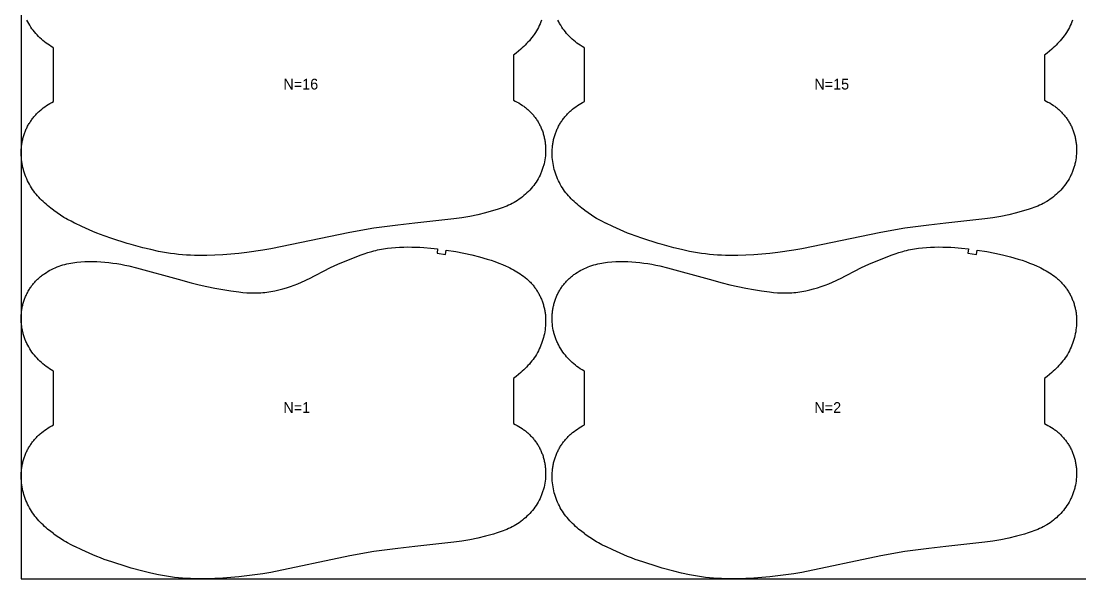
# Model space of a CAD drawing. Header units: inches. Extents: x 0 to 1973, y 0 to 1058.
# Drawn here: x 0.5 to 492.9, y 0 to 259.5 of the extents above; entities that cross this region are included whole.
import ezdxf

# ---------------------------------------------------------------- set-up
doc = ezdxf.new("R2010")
doc.units = ezdxf.units.IN

msp = doc.modelspace()

# ---------------------------------------------------------------- linework, layer by layer
at = {"layer": '1'}
for points in [[(0.5, 0), (1972.8415, 0), (1972.8415, 1058.3472), (0.5, 1058.3472), (0.5, 0)], [(230.7094, 94.1757), (229.4612, 93.2188), (229.4612, 72.2491), (230.297, 71.846), (231.1288, 71.4112), (231.9461, 70.949), (232.7475, 70.4595), (233.5317, 69.9429), (233.917, 69.6745), (234.2975, 69.3995), (234.673, 69.1178), (235.0434, 68.8295), (235.4085, 68.5346), (235.7681, 68.2332), (236.1221, 67.9252), (236.4703, 67.6108), (236.8126, 67.2899), (237.1487, 66.9625), (237.4786, 66.6288), (237.8021, 66.2887), (238.119, 65.9426), (238.4293, 65.5904), (238.7329, 65.2324), (239.0296, 64.8687), (239.3193, 64.4993), (239.6019, 64.1245), (239.8773, 63.7444), (240.1454, 63.3591), (240.4061, 62.9688), (240.6592, 62.5736), (240.9047, 62.1735), (241.1424, 61.7689), (241.3721, 61.3597), (241.5939, 60.9462), (241.8076, 60.5284), (242.0131, 60.1066), (242.2105, 59.6809), (242.3996, 59.2515), (242.5806, 58.8186), (242.7534, 58.3822), (242.9179, 57.9427), (243.0742, 57.5001), (243.2222, 57.0546), (243.3619, 56.6065), (243.4932, 56.1558), (243.6163, 55.7028), (243.731, 55.2476), (243.8373, 54.7903), (243.9352, 54.3313), (244.0247, 53.8705), (244.1058, 53.4083), (244.1785, 52.9447), (244.2428, 52.4798), (244.2988, 52.0139), (244.3465, 51.5471), (244.3859, 51.0794), (244.417, 50.6112), (244.4399, 50.1424), (244.4612, 49.2038), (244.4499, 48.265), (244.4063, 47.3269), (244.3306, 46.3908), (244.223, 45.4578), (244.0837, 44.5291), (243.9125, 43.6058), (243.7096, 42.6891), (243.5963, 42.2337), (243.475, 41.7803), (243.3458, 41.3292), (243.2087, 40.8805), (243.0637, 40.4343), (242.9108, 39.9908), (242.75, 39.5502), (242.5812, 39.1125), (242.4046, 38.678), (242.2202, 38.2467), (242.0282, 37.8188), (241.8286, 37.3942), (241.4073, 36.5557), (240.9572, 35.732), (240.4794, 34.9238), (239.9747, 34.1319), (239.4442, 33.357), (238.8887, 32.5998), (238.3092, 31.8611), (237.7064, 31.1414), (237.0811, 30.4413), (236.4339, 29.7614), (235.7656, 29.1022), (235.0769, 28.4644), (234.3685, 27.8484), (233.6411, 27.2549), (232.8955, 26.6843), (232.1325, 26.137), (231.3532, 25.6132), (230.5584, 25.1131), (229.7491, 24.6371), (229.4612, 24.479), (228.9262, 24.1853), (228.0906, 23.7581), (227.2433, 23.3555), (226.3853, 22.9776), (225.5176, 22.6224), (224.6415, 22.2878), (223.758, 21.9714), (221.9736, 21.3846), (220.1735, 20.844), (216.5507, 19.8528), (212.9021, 18.9701), (209.228, 18.1941), (205.5314, 17.5345), (201.8162, 16.9947), (183.5961, 15), (175.6872, 14.1341), (168.2317, 13.2389), (164.5225, 12.6584), (153.441, 10.6356), (116.6734, 3.0098), (112.9694, 2.395), (105.5307, 1.3612), (101.7998, 0.9382), (98.0606, 0.5961), (94.3149, 0.3327), (90.5649, 0.1436), (86.8116, 0.03), (83.0563, 0), (81.1789, 0.0254), (79.3025, 0.0838), (77.4277, 0.1788), (75.5551, 0.3119), (73.6858, 0.4839), (71.8206, 0.6953), (69.9602, 0.9463), (68.105, 1.2344), (64.4107, 1.9085), (60.7388, 2.6935), (57.0883, 3.5725), (51.6962, 5.028), (49.849, 5.568), (42.6919, 7.8419), (39.1424, 9.0707), (37.3819, 9.7225), (35.6358, 10.4095), (33.906, 11.1359), (28.7742, 13.4585), (25.478, 15), (25.3704, 15.0503), (23.6886, 15.8839), (22.0326, 16.7645), (21.2169, 17.2271), (20.4098, 17.705), (18.8212, 18.7038), (17.2657, 19.7554), (15.7425, 20.8545), (15.5, 21.0404), (14.2517, 21.9973), (12.7983, 23.1862), (12.0873, 23.7992), (11.3879, 24.4253), (10.7008, 25.0649), (10.0266, 25.7186), (9.3663, 26.3868), (8.7214, 27.07), (8.0934, 27.7684), (7.484, 28.4825), (6.8947, 29.2126), (6.3273, 29.9591), (5.7832, 30.7223), (5.2642, 31.5025), (4.7715, 32.3), (4.3054, 33.1138), (3.8658, 33.9428), (3.4526, 34.7858), (3.066, 35.6418), (2.7056, 36.5095), (2.3717, 37.3878), (2.064, 38.2757), (1.7826, 39.172), (1.5279, 40.076), (1.3002, 40.9869), (1.1, 41.904), (0.9278, 42.8266), (0.7838, 43.7539), (0.6687, 44.6853), (0.5827, 45.6201), (0.5263, 46.5574), (0.5, 47.4961), (0.5044, 48.4351), (0.54, 49.3733), (0.6074, 50.3094), (0.6532, 50.7764), (0.7071, 51.2424), (0.7693, 51.7074), (0.8397, 52.1711), (0.9184, 52.6335), (1.0056, 53.0943), (1.1012, 53.5535), (1.2053, 54.0109), (1.3177, 54.4663), (1.4385, 54.9197), (1.5675, 55.3708), (1.7047, 55.8196), (1.85, 56.2658), (2.0034, 56.7094), (2.1649, 57.1501), (2.3343, 57.5879), (2.5116, 58.0227), (2.6967, 58.4541), (2.8897, 58.8823), (3.0904, 59.3068), (3.2988, 59.7278), (3.5148, 60.1449), (3.7383, 60.558), (3.9694, 60.9671), (4.2078, 61.3718), (4.4536, 61.7722), (4.7066, 62.1679), (4.9669, 62.559), (5.2342, 62.9451), (5.5085, 63.3261), (5.7898, 63.702), (6.078, 64.0724), (6.3729, 64.4374), (6.6746, 64.7966), (6.9829, 65.15), (7.2977, 65.4974), (7.6191, 65.8387), (7.9468, 66.1736), (8.2809, 66.5021), (8.621, 66.8242), (8.967, 67.1401), (9.3186, 67.4499), (10.0377, 68.0517), (10.7764, 68.6305), (11.5328, 69.1873), (12.305, 69.7232), (13.0911, 70.2391), (13.8892, 70.7359), (14.6975, 71.2147), (15.5, 71.6673), (15.5, 96.6575), (15.2121, 96.8155), (14.4028, 97.2915), (13.608, 97.7916), (12.8286, 98.3154), (12.0657, 98.8627), (11.3201, 99.4333), (10.5927, 100.0268), (9.8843, 100.6428), (9.1955, 101.2806), (8.5272, 101.9398), (7.8801, 102.6197), (7.2547, 103.3198), (6.652, 104.0395), (6.0724, 104.7782), (5.517, 105.5354), (4.9864, 106.3103), (4.4817, 107.1023), (4.0039, 107.9104), (3.5539, 108.7341), (3.1325, 109.5726), (2.933, 109.9972), (2.7409, 110.4251), (2.5565, 110.8564), (2.3799, 111.2909), (2.2112, 111.7286), (2.0504, 112.1692), (1.8974, 112.6127), (1.7524, 113.0589), (1.6153, 113.5076), (1.4861, 113.9587), (1.3649, 114.4121), (1.2515, 114.8675), (1.0486, 115.7842), (0.8775, 116.7075), (0.7381, 117.6362), (0.6306, 118.5692), (0.5549, 119.5053), (0.5113, 120.4434), (0.5, 121.3822), (0.5213, 122.3208), (0.5442, 122.7896), (0.5753, 123.2578), (0.6147, 123.7255), (0.6623, 124.1923), (0.7183, 124.6582), (0.7826, 125.1231), (0.8553, 125.5867), (0.9364, 126.0489), (1.0259, 126.5097), (1.1239, 126.9687), (1.2302, 127.426), (1.3449, 127.8812), (1.4679, 128.3342), (1.5993, 128.7849), (1.739, 129.233), (1.887, 129.6785), (2.0433, 130.1211), (2.2078, 130.5606), (2.3805, 130.997), (2.5615, 131.4299), (2.7507, 131.8593), (2.9481, 132.285), (3.1536, 132.7068), (3.3672, 133.1246), (3.589, 133.5381), (3.8188, 133.9473), (4.0565, 134.3519), (4.3019, 134.752), (4.555, 135.1472), (4.8157, 135.5375), (5.0838, 135.9228), (5.3592, 136.3029), (5.6419, 136.6777), (5.9316, 137.0471), (6.2283, 137.4108), (6.5318, 137.7688), (6.8422, 138.121), (7.1591, 138.4671), (7.4826, 138.8072), (7.8124, 139.1409), (8.1486, 139.4683), (8.4908, 139.7892), (8.8391, 140.1037), (9.1931, 140.4116), (9.5527, 140.713), (9.9178, 141.0079), (10.2882, 141.2962), (10.6637, 141.5779), (11.0442, 141.8529), (11.4294, 142.1213), (12.2137, 142.6379), (13.0151, 143.1274), (13.8323, 143.5896), (14.6641, 144.0244), (15.5094, 144.432), (16.3672, 144.8127), (17.2363, 145.1667), (18.1158, 145.4944), (19.0046, 145.7961), (19.9017, 146.072), (20.8061, 146.3225), (21.7167, 146.5481), (22.6329, 146.7498), (23.5539, 146.929), (24.4792, 147.0868), (25.4081, 147.2246), (26.3399, 147.3436), (28.2096, 147.5304), (30.0837, 147.6558), (31.96, 147.7225), (33.837, 147.7314), (35.7132, 147.6839), (37.5873, 147.5813), (39.4582, 147.4276), (41.3252, 147.2269), (43.1875, 146.9837), (45.0443, 146.7012), (46.8944, 146.3798), (48.7369, 146.0186), (50.5706, 145.617), (54.2123, 144.705), (73.5183, 139.4409), (79.5721, 137.7902), (83.218, 136.8913), (86.8799, 136.0601), (90.5578, 135.3029), (94.2494, 134.6163), (97.9534, 134.0026), (101.6739, 133.4963), (103.5418, 133.2976), (105.4138, 133.147), (107.2886, 133.0549), (108.2265, 133.0342), (109.1646, 133.032), (110.1027, 133.0495), (111.0403, 133.0866), (111.9772, 133.1428), (112.9129, 133.2178), (113.8471, 133.3112), (114.7793, 133.4227), (115.7093, 133.5519), (116.6367, 133.6983), (117.561, 133.8617), (118.4822, 134.0415), (120.3146, 134.4486), (122.133, 134.9158), (123.9364, 135.4395), (125.7236, 136.0163), (127.4927, 136.646), (129.2416, 137.3287), (130.9681, 138.0644), (132.6716, 138.8514), (133.8724, 139.4409), (134.3566, 139.6786), (144.3837, 144.8141), (147.791, 146.3911), (151.24, 147.8764), (154.7192, 149.2877), (158.2312, 150.617), (160.0018, 151.2446), (161.7843, 151.836), (163.5811, 152.3787), (164.4855, 152.628), (165.3943, 152.8605), (166.3077, 153.0751), (167.2252, 153.2719), (168.1466, 153.4513), (169.0713, 153.6138), (170.929, 153.89), (172.7948, 154.1041), (174.6657, 154.2603), (176.54, 154.3644), (178.4166, 154.4225), (180.2943, 154.4409), (182.1719, 154.4245), (184.0487, 154.3737), (185.9241, 154.2879), (187.7972, 154.1663), (190.9864, 153.8795), (194.1685, 153.5149), (193.9226, 151.5301), (197.8516, 151.0084), (198.1337, 152.9884), (202.6922, 152.2713), (206.3812, 151.5712), (210.0473, 150.7599), (213.6864, 149.8362), (217.2943, 148.7957), (219.0849, 148.229), (220.8631, 147.6258), (222.6257, 146.9798), (224.3692, 146.2849), (226.0898, 145.5354), (226.9403, 145.1387), (227.7835, 144.7266), (228.6188, 144.2987), (229.4457, 143.8544), (230.2636, 143.3931), (231.072, 142.9143), (231.8701, 142.4175), (232.6562, 141.9016), (233.4283, 141.3657), (234.1847, 140.8089), (234.9234, 140.2301), (235.6425, 139.6283), (235.9941, 139.3185), (236.3401, 139.0026), (236.6803, 138.6805), (237.0143, 138.352), (237.3421, 138.0171), (237.6634, 137.6758), (237.9783, 137.3284), (238.2866, 136.975), (238.5882, 136.6158), (238.8832, 136.2509), (239.1713, 135.8804), (239.4526, 135.5045), (239.727, 135.1235), (239.9943, 134.7374), (240.2545, 134.3463), (240.5075, 133.9506), (240.7533, 133.5502), (240.9918, 133.1455), (241.2228, 132.7364), (241.4464, 132.3233), (241.6624, 131.9062), (241.8708, 131.4852), (242.0715, 131.0607), (242.2644, 130.6325), (242.4496, 130.2011), (242.6269, 129.7663), (242.7963, 129.3285), (242.9577, 128.8878), (243.1111, 128.4442), (243.2565, 127.998), (243.3937, 127.5492), (243.5227, 127.0981), (243.6434, 126.6447), (243.7558, 126.1893), (243.8599, 125.7319), (243.9556, 125.2727), (244.0427, 124.8119), (244.1215, 124.3495), (244.1919, 123.8858), (244.254, 123.4208), (244.3079, 122.9548), (244.3537, 122.4878), (244.4211, 121.5517), (244.4567, 120.6135), (244.4612, 119.6745), (244.4349, 118.7358), (244.3785, 117.7985), (244.2925, 116.8637), (244.1773, 115.9323), (244.0334, 115.005), (243.8611, 114.0824), (243.661, 113.1653), (243.4333, 112.2544), (243.1786, 111.3504), (242.8972, 110.4541), (242.5895, 109.5662), (242.2555, 108.6879), (241.8952, 107.8202), (241.5085, 106.9642), (241.0954, 106.1212), (240.6558, 105.2922), (240.1897, 104.4784), (239.697, 103.6809), (239.1779, 102.9007), (238.6339, 102.1375), (238.0664, 101.391), (237.4772, 100.6609), (236.8677, 99.9468), (236.2398, 99.2484), (235.5948, 98.5652), (234.9345, 97.897), (234.2604, 97.2433), (233.5732, 96.6037), (232.8738, 95.9776), (230.7094, 94.1757)], [(477.6694, 94.1757), (476.4212, 93.2188), (476.4212, 72.2491), (477.257, 71.846), (478.0888, 71.4112), (478.9061, 70.949), (479.7075, 70.4595), (480.4917, 69.9429), (480.877, 69.6745), (481.2575, 69.3995), (481.633, 69.1178), (482.0034, 68.8295), (482.3685, 68.5346), (482.7281, 68.2332), (483.0821, 67.9252), (483.4303, 67.6108), (483.7726, 67.2899), (484.1087, 66.9625), (484.4386, 66.6288), (484.7621, 66.2887), (485.079, 65.9426), (485.3893, 65.5904), (485.6929, 65.2324), (485.9896, 64.8687), (486.2793, 64.4993), (486.5619, 64.1245), (486.8373, 63.7444), (487.1054, 63.3591), (487.3661, 62.9688), (487.6192, 62.5736), (487.8647, 62.1735), (488.1024, 61.7689), (488.3321, 61.3597), (488.5539, 60.9462), (488.7676, 60.5284), (488.9731, 60.1066), (489.1705, 59.6809), (489.3596, 59.2515), (489.5406, 58.8186), (489.7134, 58.3822), (489.8779, 57.9427), (490.0342, 57.5001), (490.1822, 57.0546), (490.3219, 56.6065), (490.4532, 56.1558), (490.5763, 55.7028), (490.691, 55.2476), (490.7973, 54.7903), (490.8952, 54.3313), (490.9847, 53.8705), (491.0658, 53.4083), (491.1385, 52.9447), (491.2028, 52.4798), (491.2588, 52.0139), (491.3065, 51.5471), (491.3459, 51.0794), (491.377, 50.6112), (491.3999, 50.1424), (491.4212, 49.2038), (491.4099, 48.265), (491.3663, 47.3269), (491.2906, 46.3908), (491.183, 45.4578), (491.0437, 44.5291), (490.8725, 43.6058), (490.6696, 42.6891), (490.5563, 42.2337), (490.435, 41.7803), (490.3058, 41.3292), (490.1687, 40.8805), (490.0237, 40.4343), (489.8708, 39.9908), (489.71, 39.5502), (489.5412, 39.1125), (489.3646, 38.678), (489.1802, 38.2467), (488.9882, 37.8188), (488.7886, 37.3942), (488.3673, 36.5557), (487.9172, 35.732), (487.4394, 34.9238), (486.9347, 34.1319), (486.4042, 33.357), (485.8487, 32.5998), (485.2692, 31.8611), (484.6664, 31.1414), (484.0411, 30.4413), (483.3939, 29.7614), (482.7256, 29.1022), (482.0369, 28.4644), (481.3285, 27.8484), (480.6011, 27.2549), (479.8555, 26.6843), (479.0925, 26.137), (478.3132, 25.6132), (477.5184, 25.1131), (476.7091, 24.6371), (476.4212, 24.479), (475.8862, 24.1853), (475.0506, 23.7581), (474.2033, 23.3555), (473.3453, 22.9776), (472.4776, 22.6224), (471.6015, 22.2878), (470.718, 21.9714), (468.9336, 21.3846), (467.1335, 20.844), (463.5107, 19.8528), (459.8621, 18.9701), (456.188, 18.1941), (452.4914, 17.5345), (448.7762, 16.9947), (430.5561, 15), (422.6472, 14.1341), (415.1917, 13.2389), (411.4825, 12.6584), (400.401, 10.6356), (363.6334, 3.0098), (359.9294, 2.395), (352.4907, 1.3612), (348.7598, 0.9382), (345.0206, 0.5961), (341.2749, 0.3327), (337.5249, 0.1436), (333.7716, 0.03), (330.0163, 0), (328.1389, 0.0254), (326.2625, 0.0838), (324.3877, 0.1788), (322.5151, 0.3119), (320.6458, 0.4839), (318.7806, 0.6953), (316.9202, 0.9463), (315.065, 1.2344), (311.3707, 1.9085), (307.6988, 2.6935), (304.0483, 3.5725), (298.6562, 5.028), (296.809, 5.568), (289.6519, 7.8419), (286.1024, 9.0707), (284.3419, 9.7225), (282.5958, 10.4095), (280.866, 11.1359), (275.7342, 13.4585), (272.438, 15), (272.3304, 15.0503), (270.6486, 15.8839), (268.9926, 16.7645), (268.1769, 17.2271), (267.3698, 17.705), (265.7812, 18.7038), (264.2257, 19.7554), (262.7025, 20.8545), (262.46, 21.0404), (261.2117, 21.9973), (259.7583, 23.1862), (259.0473, 23.7992), (258.3479, 24.4253), (257.6608, 25.0649), (256.9866, 25.7186), (256.3263, 26.3868), (255.6814, 27.07), (255.0534, 27.7684), (254.444, 28.4825), (253.8547, 29.2126), (253.2873, 29.9591), (252.7432, 30.7223), (252.2242, 31.5025), (251.7315, 32.3), (251.2654, 33.1138), (250.8258, 33.9428), (250.4126, 34.7858), (250.026, 35.6418), (249.6656, 36.5095), (249.3317, 37.3878), (249.024, 38.2757), (248.7426, 39.172), (248.4879, 40.076), (248.2602, 40.9869), (248.06, 41.904), (247.8878, 42.8266), (247.7438, 43.7539), (247.6287, 44.6853), (247.5427, 45.6201), (247.4863, 46.5574), (247.46, 47.4961), (247.4644, 48.4351), (247.5, 49.3733), (247.5674, 50.3094), (247.6132, 50.7764), (247.6671, 51.2424), (247.7293, 51.7074), (247.7997, 52.1711), (247.8784, 52.6335), (247.9656, 53.0943), (248.0612, 53.5535), (248.1653, 54.0109), (248.2777, 54.4663), (248.3985, 54.9197), (248.5275, 55.3708), (248.6647, 55.8196), (248.81, 56.2658), (248.9634, 56.7094), (249.1249, 57.1501), (249.2943, 57.5879), (249.4716, 58.0227), (249.6567, 58.4541), (249.8497, 58.8823), (250.0504, 59.3068), (250.2588, 59.7278), (250.4748, 60.1449), (250.6983, 60.558), (250.9294, 60.9671), (251.1678, 61.3718), (251.4136, 61.7722), (251.6666, 62.1679), (251.9269, 62.559), (252.1942, 62.9451), (252.4685, 63.3261), (252.7498, 63.702), (253.038, 64.0724), (253.3329, 64.4374), (253.6346, 64.7966), (253.9429, 65.15), (254.2577, 65.4974), (254.5791, 65.8387), (254.9068, 66.1736), (255.2409, 66.5021), (255.581, 66.8242), (255.927, 67.1401), (256.2786, 67.4499), (256.9977, 68.0517), (257.7364, 68.6305), (258.4928, 69.1873), (259.265, 69.7232), (260.0511, 70.2391), (260.8492, 70.7359), (261.6575, 71.2147), (262.46, 71.6673), (262.46, 96.6575), (262.1721, 96.8155), (261.3628, 97.2915), (260.568, 97.7916), (259.7886, 98.3154), (259.0257, 98.8627), (258.2801, 99.4333), (257.5527, 100.0268), (256.8443, 100.6428), (256.1555, 101.2806), (255.4872, 101.9398), (254.8401, 102.6197), (254.2147, 103.3198), (253.612, 104.0395), (253.0324, 104.7782), (252.477, 105.5354), (251.9464, 106.3103), (251.4417, 107.1023), (250.9639, 107.9104), (250.5139, 108.7341), (250.0925, 109.5726), (249.893, 109.9972), (249.7009, 110.4251), (249.5165, 110.8564), (249.3399, 111.2909), (249.1712, 111.7286), (249.0104, 112.1692), (248.8574, 112.6127), (248.7124, 113.0589), (248.5753, 113.5076), (248.4461, 113.9587), (248.3249, 114.4121), (248.2115, 114.8675), (248.0086, 115.7842), (247.8375, 116.7075), (247.6981, 117.6362), (247.5906, 118.5692), (247.5149, 119.5053), (247.4713, 120.4434), (247.46, 121.3822), (247.4813, 122.3208), (247.5042, 122.7896), (247.5353, 123.2578), (247.5747, 123.7255), (247.6223, 124.1923), (247.6783, 124.6582), (247.7426, 125.1231), (247.8153, 125.5867), (247.8964, 126.0489), (247.9859, 126.5097), (248.0839, 126.9687), (248.1902, 127.426), (248.3049, 127.8812), (248.4279, 128.3342), (248.5593, 128.7849), (248.699, 129.233), (248.847, 129.6785), (249.0033, 130.1211), (249.1678, 130.5606), (249.3405, 130.997), (249.5215, 131.4299), (249.7107, 131.8593), (249.9081, 132.285), (250.1136, 132.7068), (250.3272, 133.1246), (250.549, 133.5381), (250.7788, 133.9473), (251.0165, 134.3519), (251.2619, 134.752), (251.515, 135.1472), (251.7757, 135.5375), (252.0438, 135.9228), (252.3192, 136.3029), (252.6019, 136.6777), (252.8916, 137.0471), (253.1883, 137.4108), (253.4918, 137.7688), (253.8022, 138.121), (254.1191, 138.4671), (254.4426, 138.8072), (254.7724, 139.1409), (255.1086, 139.4683), (255.4508, 139.7892), (255.7991, 140.1037), (256.1531, 140.4116), (256.5127, 140.713), (256.8778, 141.0079), (257.2482, 141.2962), (257.6237, 141.5779), (258.0042, 141.8529), (258.3894, 142.1213), (259.1737, 142.6379), (259.9751, 143.1274), (260.7923, 143.5896), (261.6241, 144.0244), (262.4694, 144.432), (263.3272, 144.8127), (264.1963, 145.1667), (265.0758, 145.4944), (265.9646, 145.7961), (266.8617, 146.072), (267.7661, 146.3225), (268.6767, 146.5481), (269.5929, 146.7498), (270.5139, 146.929), (271.4392, 147.0868), (272.3681, 147.2246), (273.2999, 147.3436), (275.1696, 147.5304), (277.0437, 147.6558), (278.92, 147.7225), (280.797, 147.7314), (282.6732, 147.6839), (284.5473, 147.5813), (286.4182, 147.4276), (288.2852, 147.2269), (290.1475, 146.9837), (292.0043, 146.7012), (293.8544, 146.3798), (295.6969, 146.0186), (297.5306, 145.617), (301.1723, 144.705), (320.4783, 139.4409), (326.5321, 137.7902), (330.178, 136.8913), (333.8399, 136.0601), (337.5178, 135.3029), (341.2094, 134.6163), (344.9134, 134.0026), (348.6339, 133.4963), (350.5018, 133.2976), (352.3738, 133.147), (354.2486, 133.0549), (355.1865, 133.0342), (356.1246, 133.032), (357.0627, 133.0495), (358.0003, 133.0866), (358.9372, 133.1428), (359.8729, 133.2178), (360.8071, 133.3112), (361.7393, 133.4227), (362.6693, 133.5519), (363.5967, 133.6983), (364.521, 133.8617), (365.4422, 134.0415), (367.2746, 134.4486), (369.093, 134.9158), (370.8964, 135.4395), (372.6836, 136.0163), (374.4527, 136.646), (376.2016, 137.3287), (377.9281, 138.0644), (379.6316, 138.8514), (380.8324, 139.4409), (381.3166, 139.6786), (391.3437, 144.8141), (394.751, 146.3911), (398.2, 147.8764), (401.6792, 149.2877), (405.1912, 150.617), (406.9618, 151.2446), (408.7443, 151.836), (410.5411, 152.3787), (411.4455, 152.628), (412.3543, 152.8605), (413.2677, 153.0751), (414.1852, 153.2719), (415.1066, 153.4513), (416.0313, 153.6138), (417.889, 153.89), (419.7548, 154.1041), (421.6257, 154.2603), (423.5, 154.3644), (425.3766, 154.4225), (427.2543, 154.4409), (429.1319, 154.4245), (431.0087, 154.3737), (432.8841, 154.2879), (434.7572, 154.1663), (437.9464, 153.8795), (441.1285, 153.5149), (440.8826, 151.5301), (444.8116, 151.0084), (445.0937, 152.9884), (449.6522, 152.2713), (453.3412, 151.5712), (457.0073, 150.7599), (460.6464, 149.8362), (464.2543, 148.7957), (466.0449, 148.229), (467.8231, 147.6258), (469.5857, 146.9798), (471.3292, 146.2849), (473.0498, 145.5354), (473.9003, 145.1387), (474.7435, 144.7266), (475.5788, 144.2987), (476.4057, 143.8544), (477.2236, 143.3931), (478.032, 142.9143), (478.8301, 142.4175), (479.6162, 141.9016), (480.3883, 141.3657), (481.1447, 140.8089), (481.8834, 140.2301), (482.6025, 139.6283), (482.9541, 139.3185), (483.3001, 139.0026), (483.6403, 138.6805), (483.9743, 138.352), (484.3021, 138.0171), (484.6234, 137.6758), (484.9383, 137.3284), (485.2466, 136.975), (485.5482, 136.6158), (485.8432, 136.2509), (486.1313, 135.8804), (486.4126, 135.5045), (486.687, 135.1235), (486.9543, 134.7374), (487.2145, 134.3463), (487.4675, 133.9506), (487.7133, 133.5502), (487.9518, 133.1455), (488.1828, 132.7364), (488.4064, 132.3233), (488.6224, 131.9062), (488.8308, 131.4852), (489.0315, 131.0607), (489.2244, 130.6325), (489.4096, 130.2011), (489.5869, 129.7663), (489.7563, 129.3285), (489.9177, 128.8878), (490.0711, 128.4442), (490.2165, 127.998), (490.3537, 127.5492), (490.4827, 127.0981), (490.6034, 126.6447), (490.7158, 126.1893), (490.8199, 125.7319), (490.9156, 125.2727), (491.0027, 124.8119), (491.0815, 124.3495), (491.1519, 123.8858), (491.214, 123.4208), (491.2679, 122.9548), (491.3137, 122.4878), (491.3811, 121.5517), (491.4167, 120.6135), (491.4212, 119.6745), (491.3949, 118.7358), (491.3385, 117.7985), (491.2525, 116.8637), (491.1373, 115.9323), (490.9934, 115.005), (490.8211, 114.0824), (490.621, 113.1653), (490.3933, 112.2544), (490.1386, 111.3504), (489.8572, 110.4541), (489.5495, 109.5662), (489.2155, 108.6879), (488.8552, 107.8202), (488.4685, 106.9642), (488.0554, 106.1212), (487.6158, 105.2922), (487.1497, 104.4784), (486.657, 103.6809), (486.1379, 102.9007), (485.5939, 102.1375), (485.0264, 101.391), (484.4372, 100.6609), (483.8277, 99.9468), (483.1998, 99.2484), (482.5548, 98.5652), (481.8945, 97.897), (481.2204, 97.2433), (480.5332, 96.6037), (479.8338, 95.9776), (477.6694, 94.1757)]]:
    msp.add_lwpolyline(points, close=True, dxfattribs=at)
for points in [[(242.5895, 260.0662), (242.2555, 259.1879), (241.8952, 258.3202), (241.5085, 257.4642), (241.0954, 256.6212), (240.6558, 255.7922), (240.1897, 254.9784), (239.697, 254.1809), (239.1779, 253.4007), (238.6339, 252.6375), (238.0664, 251.891), (237.4772, 251.1609), (236.8677, 250.4468), (236.2398, 249.7484), (235.5948, 249.0652), (234.9345, 248.397), (234.2604, 247.7433), (233.5732, 247.1037), (232.8738, 246.4776), (230.7094, 244.6757), (230.7094, 244.6757), (229.4612, 243.7188), (229.4612, 222.7491), (230.297, 222.346), (231.1288, 221.9112), (231.9461, 221.449), (232.7475, 220.9595), (233.5317, 220.4429), (233.917, 220.1745), (234.2975, 219.8995), (234.673, 219.6178), (235.0434, 219.3295), (235.4085, 219.0346), (235.7681, 218.7332), (236.1221, 218.4252), (236.4703, 218.1108), (236.8126, 217.7899), (237.1487, 217.4625), (237.4786, 217.1288), (237.8021, 216.7887), (238.119, 216.4426), (238.4293, 216.0904), (238.7329, 215.7324), (239.0296, 215.3687), (239.3193, 214.9993), (239.6019, 214.6245), (239.8773, 214.2444), (240.1454, 213.8591), (240.4061, 213.4688), (240.6592, 213.0736), (240.9047, 212.6735), (241.1424, 212.2689), (241.3721, 211.8597), (241.5939, 211.4462), (241.8076, 211.0284), (242.0131, 210.6066), (242.2105, 210.1809), (242.3996, 209.7515), (242.5806, 209.3186), (242.7534, 208.8822), (242.9179, 208.4427), (243.0742, 208.0001), (243.2222, 207.5546), (243.3619, 207.1065), (243.4932, 206.6558), (243.6163, 206.2028), (243.731, 205.7476), (243.8373, 205.2903), (243.9352, 204.8313), (244.0247, 204.3705), (244.1058, 203.9083), (244.1785, 203.4447), (244.2428, 202.9798), (244.2988, 202.5139), (244.3465, 202.0471), (244.3859, 201.5794), (244.417, 201.1112), (244.4399, 200.6424), (244.4612, 199.7038), (244.4499, 198.765), (244.4063, 197.8269), (244.3306, 196.8908), (244.223, 195.9578), (244.0837, 195.0291), (243.9125, 194.1058), (243.7096, 193.1891), (243.5963, 192.7337), (243.475, 192.2803), (243.3458, 191.8292), (243.2087, 191.3805), (243.0637, 190.9343), (242.9108, 190.4908), (242.75, 190.0502), (242.5812, 189.6125), (242.4046, 189.178), (242.2202, 188.7467), (242.0282, 188.3188), (241.8286, 187.8942), (241.4073, 187.0557), (240.9572, 186.232), (240.4794, 185.4238), (239.9747, 184.6319), (239.4442, 183.857), (238.8887, 183.0998), (238.3092, 182.3611), (237.7064, 181.6414), (237.0811, 180.9413), (236.4339, 180.2614), (235.7656, 179.6022), (235.0769, 178.9644), (234.3685, 178.3484), (233.6411, 177.7549), (232.8955, 177.1843), (232.1325, 176.637), (231.3532, 176.1132), (230.5584, 175.6131), (229.7491, 175.1371), (229.4612, 174.979), (228.9262, 174.6853), (228.0906, 174.2581), (227.2433, 173.8555), (226.3853, 173.4776), (225.5176, 173.1224), (224.6415, 172.7878), (223.758, 172.4714), (221.9736, 171.8846), (220.1735, 171.344), (216.5507, 170.3528), (212.9021, 169.4701), (209.228, 168.6941), (205.5314, 168.0345), (201.8162, 167.4947), (183.5961, 165.5), (175.6872, 164.6341), (168.2317, 163.7389), (164.5225, 163.1584), (153.441, 161.1356), (116.6734, 153.5098), (112.9694, 152.895), (105.5307, 151.8612), (101.7998, 151.4382), (98.0606, 151.0961), (94.3149, 150.8327), (90.5649, 150.6436), (86.8116, 150.53), (83.0563, 150.5), (81.1789, 150.5254), (79.3025, 150.5838), (77.4277, 150.6788), (75.5551, 150.8119), (73.6858, 150.9839), (71.8206, 151.1953), (69.9602, 151.4463), (68.105, 151.7344), (64.4107, 152.4085), (60.7388, 153.1935), (57.0883, 154.0725), (51.6962, 155.528), (49.849, 156.068), (42.6919, 158.3419), (39.1424, 159.5707), (37.3819, 160.2225), (35.6358, 160.9095), (33.906, 161.6359), (28.7742, 163.9585), (25.478, 165.5), (25.3704, 165.5503), (23.6886, 166.3839), (22.0326, 167.2645), (21.2169, 167.7271), (20.4098, 168.205), (18.8212, 169.2038), (17.2657, 170.2554), (15.7425, 171.3545), (15.5, 171.5404), (14.2517, 172.4973), (12.7983, 173.6862), (12.0873, 174.2992), (11.3879, 174.9253), (10.7008, 175.5649), (10.0266, 176.2186), (9.3663, 176.8868), (8.7214, 177.57), (8.0934, 178.2684), (7.484, 178.9825), (6.8947, 179.7126), (6.3273, 180.4591), (5.7832, 181.2223), (5.2642, 182.0025), (4.7715, 182.8), (4.3054, 183.6138), (3.8658, 184.4428), (3.4526, 185.2858), (3.066, 186.1418), (2.7056, 187.0095), (2.3717, 187.8878), (2.064, 188.7757), (1.7826, 189.672), (1.5279, 190.576), (1.3002, 191.4869), (1.1, 192.404), (0.9278, 193.3266), (0.7838, 194.2539), (0.6687, 195.1853), (0.5827, 196.1201), (0.5263, 197.0574), (0.5, 197.9961), (0.5044, 198.9351), (0.54, 199.8733), (0.6074, 200.8094), (0.6532, 201.2764), (0.7071, 201.7424), (0.7693, 202.2074), (0.8397, 202.6711), (0.9184, 203.1335), (1.0056, 203.5943), (1.1012, 204.0535), (1.2053, 204.5109), (1.3177, 204.9663), (1.4385, 205.4197), (1.5675, 205.8708), (1.7047, 206.3196), (1.85, 206.7658), (2.0034, 207.2094), (2.1649, 207.6501), (2.3343, 208.0879), (2.5116, 208.5227), (2.6967, 208.9541), (2.8897, 209.3823), (3.0904, 209.8068), (3.2988, 210.2278), (3.5148, 210.6449), (3.7383, 211.058), (3.9694, 211.4671), (4.2078, 211.8718), (4.4536, 212.2722), (4.7066, 212.6679), (4.9669, 213.059), (5.2342, 213.4451), (5.5085, 213.8261), (5.7898, 214.202), (6.078, 214.5724), (6.3729, 214.9374), (6.6746, 215.2966), (6.9829, 215.65), (7.2977, 215.9974), (7.6191, 216.3387), (7.9468, 216.6736), (8.2809, 217.0021), (8.621, 217.3242), (8.967, 217.6401), (9.3186, 217.9499), (10.0377, 218.5517), (10.7764, 219.1305), (11.5328, 219.6873), (12.305, 220.2232), (13.0911, 220.7391), (13.8892, 221.2359), (14.6975, 221.7147), (15.5, 222.1673), (15.5, 247.1575), (15.2121, 247.3155), (14.4028, 247.7915), (13.608, 248.2916), (12.8286, 248.8154), (12.0657, 249.3627), (11.3201, 249.9333), (10.5927, 250.5268), (9.8843, 251.1428), (9.1955, 251.7806), (8.5272, 252.4398), (7.8801, 253.1197), (7.2547, 253.8198), (6.652, 254.5395), (6.0724, 255.2782), (5.517, 256.0354), (4.9864, 256.8103), (4.4817, 257.6023), (4.0039, 258.4104), (3.5539, 259.2341), (3.1325, 260.0726)], [(489.5495, 260.0662), (489.2155, 259.1879), (488.8552, 258.3202), (488.4685, 257.4642), (488.0554, 256.6212), (487.6158, 255.7922), (487.1497, 254.9784), (486.657, 254.1809), (486.1379, 253.4007), (485.5939, 252.6375), (485.0264, 251.891), (484.4372, 251.1609), (483.8277, 250.4468), (483.1998, 249.7484), (482.5548, 249.0652), (481.8945, 248.397), (481.2204, 247.7433), (480.5332, 247.1037), (479.8338, 246.4776), (477.6694, 244.6757), (477.6694, 244.6757), (476.4212, 243.7188), (476.4212, 222.7491), (477.257, 222.346), (478.0888, 221.9112), (478.9061, 221.449), (479.7075, 220.9595), (480.4917, 220.4429), (480.877, 220.1745), (481.2575, 219.8995), (481.633, 219.6178), (482.0034, 219.3295), (482.3685, 219.0346), (482.7281, 218.7332), (483.0821, 218.4252), (483.4303, 218.1108), (483.7726, 217.7899), (484.1087, 217.4625), (484.4386, 217.1288), (484.7621, 216.7887), (485.079, 216.4426), (485.3893, 216.0904), (485.6929, 215.7324), (485.9896, 215.3687), (486.2793, 214.9993), (486.5619, 214.6245), (486.8373, 214.2444), (487.1054, 213.8591), (487.3661, 213.4688), (487.6192, 213.0736), (487.8647, 212.6735), (488.1024, 212.2689), (488.3321, 211.8597), (488.5539, 211.4462), (488.7676, 211.0284), (488.9731, 210.6066), (489.1705, 210.1809), (489.3596, 209.7515), (489.5406, 209.3186), (489.7134, 208.8822), (489.8779, 208.4427), (490.0342, 208.0001), (490.1822, 207.5546), (490.3219, 207.1065), (490.4532, 206.6558), (490.5763, 206.2028), (490.691, 205.7476), (490.7973, 205.2903), (490.8952, 204.8313), (490.9847, 204.3705), (491.0658, 203.9083), (491.1385, 203.4447), (491.2028, 202.9798), (491.2588, 202.5139), (491.3065, 202.0471), (491.3459, 201.5794), (491.377, 201.1112), (491.3999, 200.6424), (491.4212, 199.7038), (491.4099, 198.765), (491.3663, 197.8269), (491.2906, 196.8908), (491.183, 195.9578), (491.0437, 195.0291), (490.8725, 194.1058), (490.6696, 193.1891), (490.5563, 192.7337), (490.435, 192.2803), (490.3058, 191.8292), (490.1687, 191.3805), (490.0237, 190.9343), (489.8708, 190.4908), (489.71, 190.0502), (489.5412, 189.6125), (489.3646, 189.178), (489.1802, 188.7467), (488.9882, 188.3188), (488.7886, 187.8942), (488.3673, 187.0557), (487.9172, 186.232), (487.4394, 185.4238), (486.9347, 184.6319), (486.4042, 183.857), (485.8487, 183.0998), (485.2692, 182.3611), (484.6664, 181.6414), (484.0411, 180.9413), (483.3939, 180.2614), (482.7256, 179.6022), (482.0369, 178.9644), (481.3285, 178.3484), (480.6011, 177.7549), (479.8555, 177.1843), (479.0925, 176.637), (478.3132, 176.1132), (477.5184, 175.6131), (476.7091, 175.1371), (476.4212, 174.979), (475.8862, 174.6853), (475.0506, 174.2581), (474.2033, 173.8555), (473.3453, 173.4776), (472.4776, 173.1224), (471.6015, 172.7878), (470.718, 172.4714), (468.9336, 171.8846), (467.1335, 171.344), (463.5107, 170.3528), (459.8621, 169.4701), (456.188, 168.6941), (452.4914, 168.0345), (448.7762, 167.4947), (430.5561, 165.5), (422.6472, 164.6341), (415.1917, 163.7389), (411.4825, 163.1584), (400.401, 161.1356), (363.6334, 153.5098), (359.9294, 152.895), (352.4907, 151.8612), (348.7598, 151.4382), (345.0206, 151.0961), (341.2749, 150.8327), (337.5249, 150.6436), (333.7716, 150.53), (330.0163, 150.5), (328.1389, 150.5254), (326.2625, 150.5838), (324.3877, 150.6788), (322.5151, 150.8119), (320.6458, 150.9839), (318.7806, 151.1953), (316.9202, 151.4463), (315.065, 151.7344), (311.3707, 152.4085), (307.6988, 153.1935), (304.0483, 154.0725), (298.6562, 155.528), (296.809, 156.068), (289.6519, 158.3419), (286.1024, 159.5707), (284.3419, 160.2225), (282.5958, 160.9095), (280.866, 161.6359), (275.7342, 163.9585), (272.438, 165.5), (272.3304, 165.5503), (270.6486, 166.3839), (268.9926, 167.2645), (268.1769, 167.7271), (267.3698, 168.205), (265.7812, 169.2038), (264.2257, 170.2554), (262.7025, 171.3545), (262.46, 171.5404), (261.2117, 172.4973), (259.7583, 173.6862), (259.0473, 174.2992), (258.3479, 174.9253), (257.6608, 175.5649), (256.9866, 176.2186), (256.3263, 176.8868), (255.6814, 177.57), (255.0534, 178.2684), (254.444, 178.9825), (253.8547, 179.7126), (253.2873, 180.4591), (252.7432, 181.2223), (252.2242, 182.0025), (251.7315, 182.8), (251.2654, 183.6138), (250.8258, 184.4428), (250.4126, 185.2858), (250.026, 186.1418), (249.6656, 187.0095), (249.3317, 187.8878), (249.024, 188.7757), (248.7426, 189.672), (248.4879, 190.576), (248.2602, 191.4869), (248.06, 192.404), (247.8878, 193.3266), (247.7438, 194.2539), (247.6287, 195.1853), (247.5427, 196.1201), (247.4863, 197.0574), (247.46, 197.9961), (247.4644, 198.9351), (247.5, 199.8733), (247.5674, 200.8094), (247.6132, 201.2764), (247.6671, 201.7424), (247.7293, 202.2074), (247.7997, 202.6711), (247.8784, 203.1335), (247.9656, 203.5943), (248.0612, 204.0535), (248.1653, 204.5109), (248.2777, 204.9663), (248.3985, 205.4197), (248.5275, 205.8708), (248.6647, 206.3196), (248.81, 206.7658), (248.9634, 207.2094), (249.1249, 207.6501), (249.2943, 208.0879), (249.4716, 208.5227), (249.6567, 208.9541), (249.8497, 209.3823), (250.0504, 209.8068), (250.2588, 210.2278), (250.4748, 210.6449), (250.6983, 211.058), (250.9294, 211.4671), (251.1678, 211.8718), (251.4136, 212.2722), (251.6666, 212.6679), (251.9269, 213.059), (252.1942, 213.4451), (252.4685, 213.8261), (252.7498, 214.202), (253.038, 214.5724), (253.3329, 214.9374), (253.6346, 215.2966), (253.9429, 215.65), (254.2577, 215.9974), (254.5791, 216.3387), (254.9068, 216.6736), (255.2409, 217.0021), (255.581, 217.3242), (255.927, 217.6401), (256.2786, 217.9499), (256.9977, 218.5517), (257.7364, 219.1305), (258.4928, 219.6873), (259.265, 220.2232), (260.0511, 220.7391), (260.8492, 221.2359), (261.6575, 221.7147), (262.46, 222.1673), (262.46, 247.1575), (262.1721, 247.3155), (261.3628, 247.7915), (260.568, 248.2916), (259.7886, 248.8154), (259.0257, 249.3627), (258.2801, 249.9333), (257.5527, 250.5268), (256.8443, 251.1428), (256.1555, 251.7806), (255.4872, 252.4398), (254.8401, 253.1197), (254.2147, 253.8198), (253.612, 254.5395), (253.0324, 255.2782), (252.477, 256.0354), (251.9464, 256.8103), (251.4417, 257.6023), (250.9639, 258.4104), (250.5139, 259.2341), (250.0925, 260.0726)]]:
    msp.add_lwpolyline(points, dxfattribs=at)

# ---------------------------------------------------------------- texts
for s, p in [('N=16', (122.4806, 227.7204)), ('N=15', (369.4406, 227.7204)), ('N=1', (122.4806, 77.2204)), ('N=2', (369.4406, 77.2204))]:
    msp.add_text(s, height=5, dxfattribs=at).set_placement(p)

doc.saveas('drawing.dxf')
